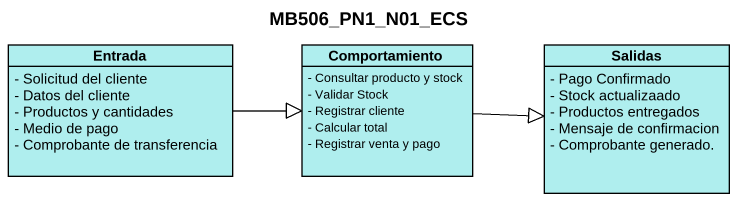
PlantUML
@startuml
title MB506_PN1_N01_ECS
hide circle
hide empty members
skinparam classAttributeIconSize 0
class Entrada #AFEEEE {
  - Solicitud del cliente
  - Datos del cliente
  - Productos y cantidades
  - Medio de pago
  - Comprobante de transferencia
}
class Comportamiento #AFEEEE {
  - Consultar producto y stock
  - Validar Stock
  - Registrar cliente
  - Calcular total
  - Registrar venta y pago
}
class Salidas #AFEEEE {
  - Pago Confirmado
  - Stock actualizaado
  - Productos entregados
  - Mensaje de confirmacion
  - Comprobante generado.
}
Entrada -right-|> Comportamiento
Comportamiento -right-|> Salidas
@enduml
